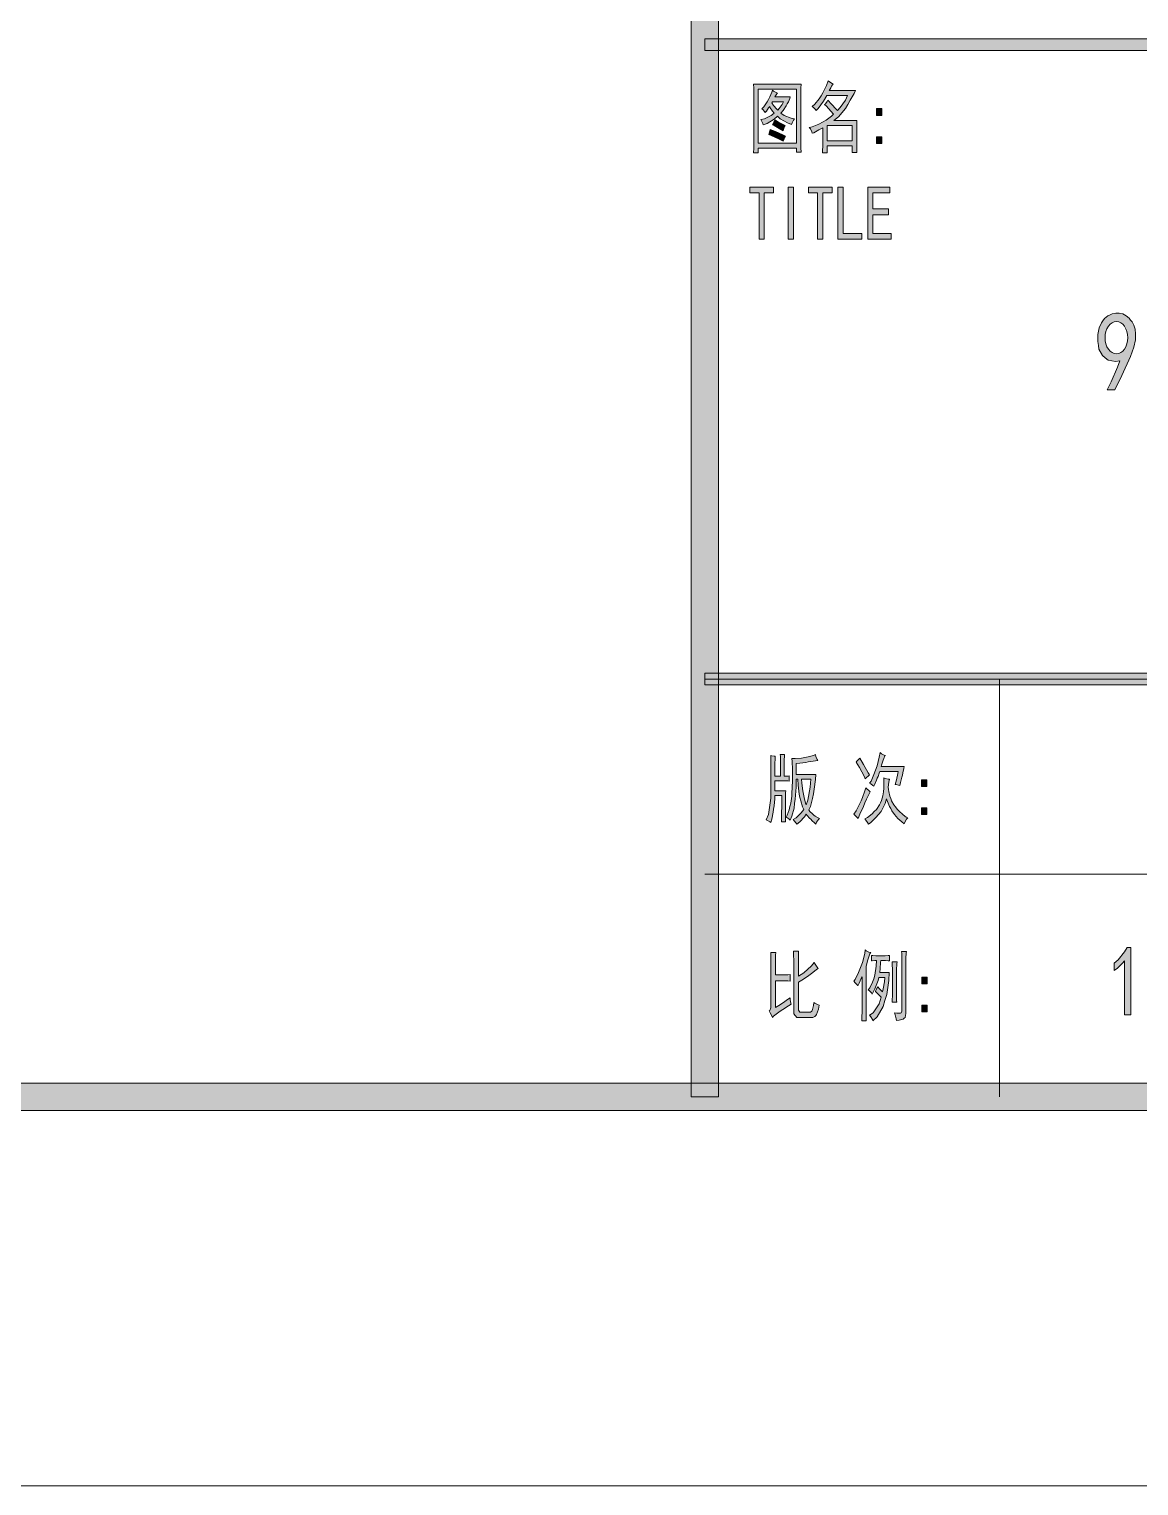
# Model space of a CAD drawing. Header units: millimetres. Extents: x 0 to 586, y 0 to 414.
# Drawn here: x 524.27 to 552.39, y 0 to 36.93 of the extents above; entities that cross this region are included whole.
import ezdxf

# ---------------------------------------------------------------- set-up
doc = ezdxf.new("R2010")
doc.units = ezdxf.units.MM

msp = doc.modelspace()

# ---------------------------------------------------------------- hatches: boundary and pattern name
h = msp.add_hatch(color=0)
h.dxf.hatch_style = 2
h.paths.add_polyline_path([(541.736139, 9.860139), (541.048222, 9.860139), (541.048222, 404.223361), (541.736139, 404.223361)])
h = msp.add_hatch(color=0)
h.dxf.hatch_style = 2
h.paths.add_polyline_path([(575.772139, 36.681833), (575.772139, 36.389028), (541.390417, 36.389028), (541.390417, 36.681833)])
h = msp.add_hatch(color=0)
h.paths.add_polyline_path([(543.831639, 35.535306), (543.828111, 35.436528), (543.824583, 35.224861), (543.824583, 35.108444), (543.824583, 34.279417), (543.824583, 34.159472), (543.828111, 33.923111), (543.831639, 33.810222), (543.715222, 33.810222), (543.715222, 33.909), (542.745083, 33.909), (542.745083, 33.792583), (542.628667, 33.792583), (542.632194, 33.912528), (542.635722, 34.159472), (542.635722, 34.29), (542.635722, 35.108444), (542.635722, 35.221333), (542.632194, 35.433), (542.628667, 35.535306)])
h.paths.add_polyline_path([(543.715222, 34.039528), (543.715222, 35.411833), (542.745083, 35.411833), (542.745083, 34.039528)])
h = msp.add_hatch(color=0)
h.paths.add_polyline_path([(544.643028, 35.542361), (544.628917, 35.521194), (544.604222, 35.482389), (544.593639, 35.46475), (544.583056, 35.443583), (544.558361, 35.397722), (544.54425, 35.373028), (545.211, 35.373028), (545.17925, 35.302472), (545.080472, 35.126083), (545.016972, 35.02025), (544.957, 34.914417), (544.777083, 34.709806), (544.660667, 34.614556), (545.246278, 34.614556), (545.24275, 34.554583), (545.24275, 34.434639), (545.24275, 34.374667), (545.24275, 34.057167), (545.24275, 33.990139), (545.24275, 33.863139), (545.246278, 33.799639), (545.126333, 33.799639), (545.126333, 33.9725), (544.491333, 33.9725), (544.491333, 33.792583), (544.378444, 33.792583), (544.378444, 33.849028), (544.381972, 33.9725), (544.381972, 34.039528), (544.381972, 34.427583), (544.286722, 34.374667), (544.152667, 34.304111), (544.117389, 34.29), (544.103278, 34.328806), (544.068, 34.399361), (544.039778, 34.434639), (544.117389, 34.455806), (544.283194, 34.522833), (544.374917, 34.57575), (544.466639, 34.625139), (544.60775, 34.723917), (544.653611, 34.776833), (544.590111, 34.854444), (544.477222, 34.974389), (544.427833, 35.016722), (544.449, 35.037889), (544.491333, 35.097861), (544.508972, 35.133139), (544.604222, 35.030833), (544.724167, 34.900306), (544.752389, 34.868556), (544.826472, 34.942639), (544.957, 35.133139), (545.013444, 35.249556), (544.487806, 35.249556), (544.399611, 35.108444), (544.262028, 34.917944), (544.212639, 34.868556), (544.198528, 34.89325), (544.145611, 34.942639), (544.110333, 34.970861), (544.177361, 35.027306), (544.29025, 35.161361), (544.339639, 35.235444), (544.3855, 35.313056), (544.473694, 35.503556), (544.516028, 35.619972), (544.554833, 35.59175), (544.618333, 35.552944)])
h.paths.add_polyline_path([(545.126333, 34.095972), (545.126333, 34.491083), (544.491333, 34.491083), (544.491333, 34.095972)])
h = msp.add_hatch(color=0)
h.paths.add_polyline_path([(543.231917, 35.309528), (543.217806, 35.288361), (543.182528, 35.235444), (543.168417, 35.21075), (543.56, 35.21075), (543.545889, 35.175472), (543.510611, 35.090806), (543.482389, 35.037889), (543.457694, 34.9885), (543.376556, 34.868556), (543.320111, 34.798), (543.408306, 34.741556), (543.577639, 34.671), (543.662306, 34.660417), (543.641139, 34.625139), (543.609389, 34.551056), (543.59175, 34.51225), (543.485917, 34.554583), (543.306, 34.660417), (543.231917, 34.720389), (543.150778, 34.649833), (542.970861, 34.540472), (542.872083, 34.505194), (542.865028, 34.540472), (542.833278, 34.603972), (542.808583, 34.635722), (542.903833, 34.656889), (543.073167, 34.738028), (543.150778, 34.798), (543.111972, 34.850917), (543.052, 34.935583), (543.037889, 34.970861), (543.009667, 34.932056), (542.95675, 34.854444), (542.925, 34.815639), (542.907361, 34.843861), (542.8615, 34.89325), (542.840333, 34.907361), (542.889722, 34.960278), (542.970861, 35.08375), (543.006139, 35.150778), (543.041417, 35.217806), (543.090806, 35.334222), (543.104917, 35.380083), (543.133139, 35.358917), (543.200167, 35.323639)])
h.paths.add_polyline_path([(543.094333, 35.062583), (543.136667, 34.995556), (543.214278, 34.903833), (543.246028, 34.875611), (543.281306, 34.914417), (543.351861, 35.02025), (543.383611, 35.08375), (543.104917, 35.08375)])
h = msp.add_hatch(color=0)
h.dxf.hatch_style = 2
h.paths.add_polyline_path([(545.881278, 34.745083), (545.747222, 34.745083), (545.747222, 34.914417), (545.881278, 34.914417)])
h = msp.add_hatch(color=0)
h.dxf.hatch_style = 2
h.paths.add_polyline_path([(543.052, 34.388778), (543.182528, 34.339389), (543.373028, 34.254722), (543.436528, 34.219444), (543.422417, 34.187694), (543.394194, 34.120667), (543.380083, 34.088917), (543.260139, 34.152417), (543.076694, 34.237083), (543.013194, 34.25825), (543.023778, 34.29), (543.044944, 34.3535)])
h = msp.add_hatch(color=0)
h.dxf.hatch_style = 2
h.paths.add_polyline_path([(543.164889, 34.628667), (543.263667, 34.57575), (543.397722, 34.505194), (543.429472, 34.491083), (543.415361, 34.459333), (543.390667, 34.388778), (543.380083, 34.349972), (543.281306, 34.413472), (543.14725, 34.491083), (543.111972, 34.505194), (543.126083, 34.533417), (543.150778, 34.593389)])
h = msp.add_hatch(color=0)
h.dxf.hatch_style = 2
h.paths.add_polyline_path([(545.881278, 34.032472), (545.747222, 34.032472), (545.747222, 34.201806), (545.881278, 34.201806)])
h = msp.add_hatch(color=0)
h.dxf.hatch_style = 2
h.paths.add_polyline_path([(543.129611, 32.783639), (542.900306, 32.783639), (542.900306, 31.605361), (542.76625, 31.605361), (542.76625, 32.783639), (542.533417, 32.783639), (542.533417, 32.928278), (543.129611, 32.928278)])
h = msp.add_hatch(color=0)
h.dxf.hatch_style = 2
h.paths.add_polyline_path([(543.641139, 31.605361), (543.507083, 31.605361), (543.507083, 32.928278), (543.641139, 32.928278)])
h = msp.add_hatch(color=0)
h.dxf.hatch_style = 2
h.paths.add_polyline_path([(544.618333, 32.783639), (544.3855, 32.783639), (544.3855, 31.605361), (544.251444, 31.605361), (544.251444, 32.783639), (544.018611, 32.783639), (544.018611, 32.928278), (544.618333, 32.928278)])
h = msp.add_hatch(color=0)
h.dxf.hatch_style = 2
h.paths.add_polyline_path([(545.36975, 31.605361), (544.7665, 31.605361), (544.7665, 32.928278), (544.900556, 32.928278), (544.900556, 31.753528), (545.36975, 31.753528)])
h = msp.add_hatch(color=0)
h.dxf.hatch_style = 2
h.paths.add_polyline_path([(546.114111, 31.605361), (545.521444, 31.605361), (545.521444, 32.928278), (546.085889, 32.928278), (546.085889, 32.783639), (545.6555, 32.783639), (545.6555, 32.374417), (546.050611, 32.374417), (546.050611, 32.22625), (545.6555, 32.22625), (545.6555, 31.753528), (546.114111, 31.753528)])
h = msp.add_hatch(color=0)
h.paths.add_polyline_path([(551.59275, 27.784778), (551.691528, 27.989389), (551.850278, 28.359806), (551.91025, 28.525611), (551.800889, 28.504444), (551.617444, 28.539722), (551.543361, 28.596167), (551.469278, 28.656139), (551.381083, 28.814889), (551.366972, 28.913667), (551.352861, 29.012444), (551.352861, 29.192361), (551.3705, 29.2735), (551.388139, 29.354639), (551.444583, 29.485167), (551.483389, 29.538083), (551.518667, 29.591), (551.610389, 29.665083), (551.663306, 29.689778), (551.716222, 29.710944), (551.811472, 29.732111), (551.853806, 29.732111), (551.896139, 29.732111), (551.984333, 29.710944), (552.026667, 29.689778), (552.072528, 29.665083), (552.150139, 29.601583), (552.185417, 29.555722), (552.220694, 29.509861), (552.270083, 29.421667), (552.284194, 29.372278), (552.298306, 29.326417), (552.308889, 29.202944), (552.308889, 29.128861), (552.308889, 29.054778), (552.266556, 28.864278), (552.220694, 28.747861), (552.178361, 28.631444), (551.959639, 28.148139), (551.786778, 27.784778)])
h.paths.add_polyline_path([(551.543361, 29.023028), (551.550417, 28.952472), (551.599806, 28.832528), (551.642139, 28.786667), (551.684472, 28.737278), (551.776194, 28.698472), (551.822056, 28.702), (551.871444, 28.709056), (551.949056, 28.740806), (551.977278, 28.769028), (552.0055, 28.79725), (552.061944, 28.8925), (552.090167, 28.956), (552.107806, 29.040667), (552.114861, 29.181778), (552.107806, 29.24175), (552.097222, 29.298194), (552.051361, 29.393444), (552.012556, 29.43225), (551.977278, 29.471056), (551.892611, 29.509861), (551.850278, 29.509861), (551.822056, 29.516917), (551.755028, 29.499278), (551.712694, 29.478111), (551.670361, 29.456944), (551.603333, 29.36875), (551.578639, 29.301722), (551.553944, 29.234694), (551.536306, 29.097111)])
h = msp.add_hatch(color=0)
h.dxf.hatch_style = 2
h.paths.add_polyline_path([(541.390417, 20.305889), (541.390417, 20.602222), (575.772139, 20.602222), (575.772139, 20.305889)])
h = msp.add_hatch(color=0)
h.dxf.hatch_style = 2
h.paths.add_polyline_path([(543.179, 18.496139), (543.171944, 18.432639), (543.164889, 18.316222), (543.164889, 18.263306), (543.164889, 17.991667), (543.309528, 17.991667), (543.309528, 18.355028), (543.309528, 18.397361), (543.309528, 18.492611), (543.306, 18.542), (543.415361, 18.542), (543.411833, 18.499667), (543.408306, 18.407944), (543.408306, 18.355028), (543.408306, 17.991667), (543.443583, 17.991667), (543.507083, 17.995194), (543.531778, 17.998722), (543.531778, 17.868194), (543.500028, 17.871722), (543.433, 17.87525), (543.397722, 17.87525), (543.164889, 17.87525), (543.164889, 17.62125), (543.443583, 17.62125), (543.440056, 17.568333), (543.440056, 17.416639), (543.440056, 17.317861), (543.440056, 16.838083), (543.334222, 16.838083), (543.33775, 16.975667), (543.341278, 17.307278), (543.341278, 17.504833), (543.164889, 17.504833), (543.164889, 17.416639), (543.14725, 17.243778), (543.136667, 17.159111), (543.126083, 17.077972), (543.087278, 16.905111), (543.062583, 16.816917), (543.041417, 16.834556), (542.984972, 16.869833), (542.949694, 16.887472), (543.009667, 17.021528), (543.066111, 17.434278), (543.066111, 17.712972), (543.066111, 17.995194), (543.066111, 18.397361), (543.062583, 18.517306), (543.090806, 18.51025), (543.14725, 18.499667)])
h = msp.add_hatch(color=0)
h.paths.add_polyline_path([(544.195, 18.542), (544.209111, 18.492611), (544.240861, 18.415), (544.2585, 18.386778), (544.198528, 18.379722), (544.078583, 18.362083), (544.015083, 18.3515), (543.955111, 18.340917), (543.799889, 18.323278), (543.711694, 18.316222), (543.711694, 18.030472), (544.205583, 18.030472), (544.195, 17.903472), (544.16325, 17.660056), (544.145611, 17.543639), (544.124444, 17.427222), (544.068, 17.222611), (544.029194, 17.134417), (544.057417, 17.099139), (544.120917, 17.035639), (544.156194, 17.007417), (544.191472, 16.975667), (544.262028, 16.933333), (544.297306, 16.915694), (544.276139, 16.894528), (544.22675, 16.823972), (544.205583, 16.778111), (544.173833, 16.806333), (544.110333, 16.862778), (544.078583, 16.898056), (544.046833, 16.929806), (543.990389, 16.993306), (543.965694, 17.025056), (543.919833, 16.958028), (543.799889, 16.831028), (543.722278, 16.771056), (543.704639, 16.799278), (543.65525, 16.862778), (543.630556, 16.894528), (543.704639, 16.933333), (543.838694, 17.060333), (543.898667, 17.148528), (543.870444, 17.215556), (543.824583, 17.36725), (543.803417, 17.451917), (543.785778, 17.533056), (543.757556, 17.762361), (543.746972, 17.914056), (543.711694, 17.914056), (543.708167, 17.7165), (543.687, 17.409583), (543.669361, 17.296694), (543.65525, 17.183806), (543.595278, 16.975667), (543.556472, 16.876889), (543.524722, 16.908639), (543.475333, 16.947444), (543.450639, 16.9545), (543.478861, 17.000361), (543.52825, 17.134417), (543.549417, 17.219083), (543.570583, 17.30375), (543.595278, 17.487194), (543.602333, 17.582444), (543.605861, 17.681222), (543.612917, 17.907), (543.612917, 18.030472), (543.612917, 18.157472), (543.605861, 18.362083), (543.602333, 18.439694), (543.683472, 18.436167), (543.84575, 18.450278), (543.930417, 18.464389), (544.011556, 18.4785), (544.145611, 18.517306)])
h.paths.add_polyline_path([(543.84575, 17.914056), (543.852806, 17.81175), (543.8775, 17.62125), (543.891611, 17.536583), (543.90925, 17.448389), (543.948056, 17.310806), (543.965694, 17.264944), (544.008028, 17.384889), (544.064472, 17.709444), (544.082111, 17.914056)])
h = msp.add_hatch(color=0)
h.dxf.hatch_style = 2
h.paths.add_polyline_path([(545.969472, 18.517306), (545.958889, 18.506722), (545.934194, 18.443222), (545.916556, 18.393833), (545.898917, 18.344444), (545.874222, 18.266833), (545.863639, 18.238611), (546.44925, 18.238611), (546.435139, 18.185694), (546.410444, 18.076333), (546.399861, 18.019889), (546.38575, 17.963444), (546.354, 17.829389), (546.336361, 17.751778), (546.301083, 17.762361), (546.244639, 17.78), (546.219944, 17.783528), (546.248167, 17.899944), (546.286972, 18.062222), (546.294028, 18.108083), (545.828361, 18.108083), (545.81425, 18.069278), (545.7825, 17.984611), (545.764861, 17.93875), (545.743694, 17.892889), (545.697833, 17.790583), (545.673139, 17.737667), (545.6555, 17.758833), (545.602583, 17.797639), (545.567306, 17.815278), (545.606111, 17.868194), (545.680194, 18.034), (545.719, 18.143361), (545.757806, 18.252722), (545.81425, 18.474972), (545.835417, 18.587861), (545.874222, 18.559639), (545.94125, 18.527889)])
h = msp.add_hatch(color=0)
h.dxf.hatch_style = 2
h.paths.add_polyline_path([(545.320361, 18.450278), (545.415611, 18.291528), (545.535556, 18.076333), (545.563778, 18.023417), (545.539083, 18.00225), (545.486167, 17.952861), (545.457944, 17.921111), (545.429722, 17.995194), (545.313306, 18.210389), (545.225111, 18.347972), (545.249806, 18.372667), (545.295667, 18.422056)])
h = msp.add_hatch(color=0)
h.dxf.hatch_style = 2
h.paths.add_polyline_path([(546.075306, 17.914056), (546.057667, 17.839972), (546.043556, 17.712972), (546.050611, 17.656528), (546.057667, 17.600083), (546.082361, 17.487194), (546.103528, 17.427222), (546.121167, 17.370778), (546.184667, 17.261417), (546.223472, 17.212028), (546.265806, 17.159111), (546.343417, 17.077972), (546.382222, 17.042694), (546.4175, 17.010944), (546.498639, 16.9545), (546.537444, 16.933333), (546.505694, 16.901583), (546.459833, 16.8275), (546.445722, 16.785167), (546.38575, 16.831028), (546.286972, 16.92275), (546.244639, 16.972139), (546.202306, 17.018), (546.13175, 17.116778), (546.103528, 17.169694), (546.075306, 17.219083), (546.022389, 17.346083), (545.997694, 17.420167), (545.962417, 17.296694), (545.860111, 17.095611), (545.796611, 17.018), (545.729583, 16.940389), (545.599056, 16.820444), (545.539083, 16.778111), (545.517917, 16.816917), (545.475583, 16.880417), (545.450889, 16.908639), (545.517917, 16.943917), (545.634333, 17.035639), (545.68725, 17.092083), (545.740167, 17.148528), (545.821306, 17.261417), (545.846, 17.317861), (545.870694, 17.377833), (545.902444, 17.490722), (545.9095, 17.543639), (545.920083, 17.596556), (545.930667, 17.688278), (545.930667, 17.720028), (545.934194, 17.755306), (545.930667, 17.868194), (545.927139, 17.945806), (545.962417, 17.935222), (546.0365, 17.917583)])
h = msp.add_hatch(color=0)
h.dxf.hatch_style = 2
h.paths.add_polyline_path([(547.02075, 17.730611), (546.886694, 17.730611), (546.886694, 17.899944), (547.02075, 17.899944)])
h = msp.add_hatch(color=0)
h.dxf.hatch_style = 2
h.paths.add_polyline_path([(545.581417, 17.596556), (545.556722, 17.547167), (545.493222, 17.406056), (545.450889, 17.314333), (545.412083, 17.222611), (545.323889, 17.025056), (545.278028, 16.915694), (545.253333, 16.943917), (545.196889, 17.000361), (545.168667, 17.032111), (545.225111, 17.116778), (545.313306, 17.286111), (545.352111, 17.370778), (545.387389, 17.451917), (545.450889, 17.617722), (545.475583, 17.698861), (545.49675, 17.674167), (545.549667, 17.624778)])
h = msp.add_hatch(color=0)
h.dxf.hatch_style = 2
h.paths.add_polyline_path([(547.02075, 17.018), (546.886694, 17.018), (546.886694, 17.187333), (547.02075, 17.187333)])
h = msp.add_hatch(color=0)
h.dxf.hatch_style = 2
h.paths.add_polyline_path([(543.189583, 13.518444), (543.186056, 13.454944), (543.182528, 13.30325), (543.182528, 13.215056), (543.182528, 12.954), (543.323639, 12.954), (543.376556, 12.954), (543.4965, 12.957528), (543.56, 12.961056), (543.56, 12.798778), (543.4965, 12.802306), (543.376556, 12.805833), (543.323639, 12.805833), (543.182528, 12.805833), (543.182528, 12.124972), (543.228389, 12.153194), (543.313056, 12.202583), (543.348333, 12.230806), (543.383611, 12.2555), (543.489444, 12.326056), (543.556472, 12.371917), (543.56, 12.322528), (543.574111, 12.241389), (543.577639, 12.209639), (543.510611, 12.167306), (543.373028, 12.079111), (543.302472, 12.03325), (543.231917, 11.987389), (543.133139, 11.909778), (543.108444, 11.878028), (543.087278, 11.913306), (543.048472, 11.994444), (543.027306, 12.040306), (543.041417, 12.054417), (543.062583, 12.117917), (543.066111, 12.163778), (543.066111, 13.200944), (543.066111, 13.292667), (543.066111, 13.451417), (543.062583, 13.518444)])
h = msp.add_hatch(color=0)
h.dxf.hatch_style = 2
h.paths.add_polyline_path([(543.768139, 13.55725), (543.768139, 13.476111), (543.764611, 13.320889), (543.764611, 13.246806), (543.764611, 12.92225), (543.898667, 13.006917), (544.09975, 13.179778), (544.16325, 13.2715), (544.187944, 13.229167), (544.237333, 13.151556), (544.262028, 13.116278), (544.22675, 13.088056), (544.127972, 13.013972), (544.064472, 12.964583), (543.997444, 12.915194), (543.849278, 12.816417), (543.764611, 12.767028), (543.764611, 12.117917), (543.764611, 12.061472), (543.799889, 12.008556), (543.835167, 12.008556), (544.053889, 12.008556), (544.075056, 12.008556), (544.103278, 12.03325), (544.113861, 12.054417), (544.124444, 12.079111), (544.145611, 12.177889), (544.159722, 12.2555), (544.180889, 12.237861), (544.247917, 12.202583), (544.293778, 12.188472), (544.272611, 12.082639), (544.22675, 11.952111), (544.205583, 11.923889), (544.180889, 11.895667), (544.1315, 11.870972), (544.106806, 11.870972), (543.799889, 11.870972), (543.722278, 11.870972), (543.648194, 11.966222), (543.648194, 12.061472), (543.648194, 13.215056), (543.648194, 13.299722), (543.644667, 13.472583), (543.641139, 13.55725)])
h = msp.add_hatch(color=0)
h.dxf.hatch_style = 2
h.paths.add_polyline_path([(545.599056, 13.518444), (545.577889, 13.486694), (545.517917, 13.313833), (545.482639, 13.169194), (545.482639, 12.124972), (545.482639, 12.047361), (545.486167, 11.881556), (545.486167, 11.793361), (545.36975, 11.793361), (545.373278, 11.8745), (545.376806, 12.03325), (545.376806, 12.110861), (545.376806, 12.908139), (545.359167, 12.85875), (545.30625, 12.742333), (545.2745, 12.675306), (545.260389, 12.692944), (545.207472, 12.752917), (545.168667, 12.791722), (545.207472, 12.837583), (545.292139, 13.013972), (545.338, 13.140972), (545.387389, 13.2715), (545.447361, 13.49375), (545.457944, 13.589), (545.482639, 13.567833), (545.549667, 13.532556)])
h = msp.add_hatch(color=0)
h.dxf.hatch_style = 2
h.paths.add_polyline_path([(545.923611, 13.440833), (545.965944, 13.440833), (546.040028, 13.444361), (546.075306, 13.447889), (546.075306, 13.310306), (546.040028, 13.313833), (545.973, 13.317361), (545.934194, 13.317361), (545.853056, 13.317361), (545.849528, 13.2715), (545.835417, 13.119806), (545.824833, 13.013972), (546.061194, 13.013972), (546.057667, 12.812889), (546.00475, 12.456583), (545.958889, 12.301361), (545.916556, 12.149667), (545.764861, 11.892139), (545.6555, 11.793361), (545.644917, 11.821583), (545.599056, 11.892139), (545.563778, 11.930944), (545.662556, 11.994444), (545.81425, 12.220222), (545.863639, 12.389556), (545.838944, 12.417778), (545.764861, 12.491861), (545.715472, 12.534194), (545.729583, 12.565944), (545.764861, 12.622389), (545.778972, 12.650611), (545.821306, 12.60475), (545.881278, 12.54125), (545.898917, 12.527139), (545.916556, 12.601222), (545.944778, 12.781139), (545.951833, 12.8905), (545.800139, 12.8905), (545.786028, 12.809361), (545.704889, 12.597694), (545.637861, 12.467167), (545.616694, 12.495389), (545.563778, 12.551833), (545.535556, 12.573), (545.574361, 12.629444), (545.644917, 12.770556), (545.673139, 12.855222), (545.701361, 12.943417), (545.736639, 13.172722), (545.743694, 13.317361), (545.697833, 13.317361), (545.637861, 13.313833), (545.620222, 13.310306), (545.620222, 13.447889), (545.648444, 13.444361), (545.726056, 13.440833), (545.771917, 13.440833)])
h = msp.add_hatch(color=0)
h.dxf.hatch_style = 2
h.paths.add_polyline_path([(546.502167, 13.550194), (546.498639, 13.500806), (546.491583, 13.380861), (546.491583, 13.310306), (546.491583, 12.054417), (546.491583, 11.973278), (546.466889, 11.8745), (546.445722, 11.853333), (546.421028, 11.835694), (546.32225, 11.807472), (546.248167, 11.800417), (546.244639, 11.84275), (546.219944, 11.938), (546.202306, 11.994444), (546.262278, 11.987389), (546.336361, 11.980333), (546.350472, 11.987389), (546.368111, 11.990917), (546.38575, 12.03325), (546.38575, 12.072056), (546.38575, 13.299722), (546.38575, 13.373806), (546.382222, 13.497278), (546.375167, 13.550194)])
h = msp.add_hatch(color=0)
h.dxf.hatch_style = 2
h.paths.add_polyline_path([(552.033722, 13.313833), (551.980806, 13.250333), (551.850278, 13.123333), (551.769139, 13.063361), (551.769139, 13.253861), (551.871444, 13.338528), (552.033722, 13.539611), (552.097222, 13.6525), (552.192472, 13.6525), (552.192472, 11.938), (552.033722, 11.938)])
h = msp.add_hatch(color=0)
h.dxf.hatch_style = 2
h.paths.add_polyline_path([(546.265806, 13.285611), (546.25875, 13.232694), (546.255222, 13.081), (546.255222, 12.982222), (546.255222, 12.534194), (546.255222, 12.442472), (546.255222, 12.308417), (546.25875, 12.262556), (546.138806, 12.262556), (546.142333, 12.308417), (546.149389, 12.438944), (546.149389, 12.527139), (546.149389, 12.992806), (546.145861, 13.081), (546.138806, 13.229167), (546.138806, 13.285611)])
h = msp.add_hatch(color=0)
h.dxf.hatch_style = 2
h.paths.add_polyline_path([(547.031333, 12.728222), (546.897278, 12.728222), (546.897278, 12.897556), (547.031333, 12.897556)])
h = msp.add_hatch(color=0)
h.dxf.hatch_style = 2
h.paths.add_polyline_path([(547.031333, 12.015611), (546.897278, 12.015611), (546.897278, 12.188472), (547.031333, 12.188472)])
h = msp.add_hatch(color=0)
h.dxf.hatch_style = 2
h.paths.add_polyline_path([(24.302861, 9.514417), (24.994306, 10.205861), (575.429944, 10.205861), (576.117861, 9.514417)])

# ---------------------------------------------------------------- linework, layer by layer
at = {"color": 0, "lineweight": 0}
for points in [[(0, 0), (585.632278, 0), (585.632278, 414.0835), (0, 414.0835)], [(541.736139, 9.860139), (541.048222, 9.860139), (541.048222, 404.223361), (541.736139, 404.223361)], [(575.772139, 36.681833), (575.772139, 36.389028), (541.390417, 36.389028), (541.390417, 36.681833)], [(543.831639, 35.535306), (543.828111, 35.436528), (543.824583, 35.224861), (543.824583, 35.108444), (543.824583, 34.279417), (543.824583, 34.159472), (543.828111, 33.923111), (543.831639, 33.810222), (543.715222, 33.810222), (543.715222, 33.909), (542.745083, 33.909), (542.745083, 33.792583), (542.628667, 33.792583), (542.632194, 33.912528), (542.635722, 34.159472), (542.635722, 34.29), (542.635722, 35.108444), (542.635722, 35.221333), (542.632194, 35.433), (542.628667, 35.535306)], [(544.643028, 35.542361), (544.628917, 35.521194), (544.604222, 35.482389), (544.593639, 35.46475), (544.583056, 35.443583), (544.558361, 35.397722), (544.54425, 35.373028), (545.211, 35.373028), (545.17925, 35.302472), (545.080472, 35.126083), (545.016972, 35.02025), (544.957, 34.914417), (544.777083, 34.709806), (544.660667, 34.614556), (545.246278, 34.614556), (545.24275, 34.554583), (545.24275, 34.434639), (545.24275, 34.374667), (545.24275, 34.057167), (545.24275, 33.990139), (545.24275, 33.863139), (545.246278, 33.799639), (545.126333, 33.799639), (545.126333, 33.9725), (544.491333, 33.9725), (544.491333, 33.792583), (544.378444, 33.792583), (544.378444, 33.849028), (544.381972, 33.9725), (544.381972, 34.039528), (544.381972, 34.427583), (544.286722, 34.374667), (544.152667, 34.304111), (544.117389, 34.29), (544.103278, 34.328806), (544.068, 34.399361), (544.039778, 34.434639), (544.117389, 34.455806), (544.283194, 34.522833), (544.374917, 34.57575), (544.466639, 34.625139), (544.60775, 34.723917), (544.653611, 34.776833), (544.590111, 34.854444), (544.477222, 34.974389), (544.427833, 35.016722), (544.449, 35.037889), (544.491333, 35.097861), (544.508972, 35.133139), (544.604222, 35.030833), (544.724167, 34.900306), (544.752389, 34.868556), (544.826472, 34.942639), (544.957, 35.133139), (545.013444, 35.249556), (544.487806, 35.249556), (544.399611, 35.108444), (544.262028, 34.917944), (544.212639, 34.868556), (544.198528, 34.89325), (544.145611, 34.942639), (544.110333, 34.970861), (544.177361, 35.027306), (544.29025, 35.161361), (544.339639, 35.235444), (544.3855, 35.313056), (544.473694, 35.503556), (544.516028, 35.619972), (544.554833, 35.59175), (544.618333, 35.552944)], [(543.715222, 34.039528), (543.715222, 35.411833), (542.745083, 35.411833), (542.745083, 34.039528)], [(543.231917, 35.309528), (543.217806, 35.288361), (543.182528, 35.235444), (543.168417, 35.21075), (543.56, 35.21075), (543.545889, 35.175472), (543.510611, 35.090806), (543.482389, 35.037889), (543.457694, 34.9885), (543.376556, 34.868556), (543.320111, 34.798), (543.408306, 34.741556), (543.577639, 34.671), (543.662306, 34.660417), (543.641139, 34.625139), (543.609389, 34.551056), (543.59175, 34.51225), (543.485917, 34.554583), (543.306, 34.660417), (543.231917, 34.720389), (543.150778, 34.649833), (542.970861, 34.540472), (542.872083, 34.505194), (542.865028, 34.540472), (542.833278, 34.603972), (542.808583, 34.635722), (542.903833, 34.656889), (543.073167, 34.738028), (543.150778, 34.798), (543.111972, 34.850917), (543.052, 34.935583), (543.037889, 34.970861), (543.009667, 34.932056), (542.95675, 34.854444), (542.925, 34.815639), (542.907361, 34.843861), (542.8615, 34.89325), (542.840333, 34.907361), (542.889722, 34.960278), (542.970861, 35.08375), (543.006139, 35.150778), (543.041417, 35.217806), (543.090806, 35.334222), (543.104917, 35.380083), (543.133139, 35.358917), (543.200167, 35.323639)], [(543.094333, 35.062583), (543.136667, 34.995556), (543.214278, 34.903833), (543.246028, 34.875611), (543.281306, 34.914417), (543.351861, 35.02025), (543.383611, 35.08375), (543.104917, 35.08375)], [(545.881278, 34.745083), (545.747222, 34.745083), (545.747222, 34.914417), (545.881278, 34.914417)], [(543.052, 34.388778), (543.182528, 34.339389), (543.373028, 34.254722), (543.436528, 34.219444), (543.422417, 34.187694), (543.394194, 34.120667), (543.380083, 34.088917), (543.260139, 34.152417), (543.076694, 34.237083), (543.013194, 34.25825), (543.023778, 34.29), (543.044944, 34.3535)], [(543.164889, 34.628667), (543.263667, 34.57575), (543.397722, 34.505194), (543.429472, 34.491083), (543.415361, 34.459333), (543.390667, 34.388778), (543.380083, 34.349972), (543.281306, 34.413472), (543.14725, 34.491083), (543.111972, 34.505194), (543.126083, 34.533417), (543.150778, 34.593389)], [(545.126333, 34.095972), (545.126333, 34.491083), (544.491333, 34.491083), (544.491333, 34.095972)], [(545.881278, 34.032472), (545.747222, 34.032472), (545.747222, 34.201806), (545.881278, 34.201806)], [(543.129611, 32.783639), (542.900306, 32.783639), (542.900306, 31.605361), (542.76625, 31.605361), (542.76625, 32.783639), (542.533417, 32.783639), (542.533417, 32.928278), (543.129611, 32.928278)], [(543.641139, 31.605361), (543.507083, 31.605361), (543.507083, 32.928278), (543.641139, 32.928278)], [(544.618333, 32.783639), (544.3855, 32.783639), (544.3855, 31.605361), (544.251444, 31.605361), (544.251444, 32.783639), (544.018611, 32.783639), (544.018611, 32.928278), (544.618333, 32.928278)], [(545.36975, 31.605361), (544.7665, 31.605361), (544.7665, 32.928278), (544.900556, 32.928278), (544.900556, 31.753528), (545.36975, 31.753528)], [(546.114111, 31.605361), (545.521444, 31.605361), (545.521444, 32.928278), (546.085889, 32.928278), (546.085889, 32.783639), (545.6555, 32.783639), (545.6555, 32.374417), (546.050611, 32.374417), (546.050611, 32.22625), (545.6555, 32.22625), (545.6555, 31.753528), (546.114111, 31.753528)], [(551.59275, 27.784778), (551.691528, 27.989389), (551.850278, 28.359806), (551.91025, 28.525611), (551.800889, 28.504444), (551.617444, 28.539722), (551.543361, 28.596167), (551.469278, 28.656139), (551.381083, 28.814889), (551.366972, 28.913667), (551.352861, 29.012444), (551.352861, 29.192361), (551.3705, 29.2735), (551.388139, 29.354639), (551.444583, 29.485167), (551.483389, 29.538083), (551.518667, 29.591), (551.610389, 29.665083), (551.663306, 29.689778), (551.716222, 29.710944), (551.811472, 29.732111), (551.853806, 29.732111), (551.896139, 29.732111), (551.984333, 29.710944), (552.026667, 29.689778), (552.072528, 29.665083), (552.150139, 29.601583), (552.185417, 29.555722), (552.220694, 29.509861), (552.270083, 29.421667), (552.284194, 29.372278), (552.298306, 29.326417), (552.308889, 29.202944), (552.308889, 29.128861), (552.308889, 29.054778), (552.266556, 28.864278), (552.220694, 28.747861), (552.178361, 28.631444), (551.959639, 28.148139), (551.786778, 27.784778)], [(541.390417, 20.305889), (541.390417, 20.602222), (575.772139, 20.602222), (575.772139, 20.305889)], [(543.179, 18.496139), (543.171944, 18.432639), (543.164889, 18.316222), (543.164889, 18.263306), (543.164889, 17.991667), (543.309528, 17.991667), (543.309528, 18.355028), (543.309528, 18.397361), (543.309528, 18.492611), (543.306, 18.542), (543.415361, 18.542), (543.411833, 18.499667), (543.408306, 18.407944), (543.408306, 18.355028), (543.408306, 17.991667), (543.443583, 17.991667), (543.507083, 17.995194), (543.531778, 17.998722), (543.531778, 17.868194), (543.500028, 17.871722), (543.433, 17.87525), (543.397722, 17.87525), (543.164889, 17.87525), (543.164889, 17.62125), (543.443583, 17.62125), (543.440056, 17.568333), (543.440056, 17.416639), (543.440056, 17.317861), (543.440056, 16.838083), (543.334222, 16.838083), (543.33775, 16.975667), (543.341278, 17.307278), (543.341278, 17.504833), (543.164889, 17.504833), (543.164889, 17.416639), (543.14725, 17.243778), (543.136667, 17.159111), (543.126083, 17.077972), (543.087278, 16.905111), (543.062583, 16.816917), (543.041417, 16.834556), (542.984972, 16.869833), (542.949694, 16.887472), (543.009667, 17.021528), (543.066111, 17.434278), (543.066111, 17.712972), (543.066111, 17.995194), (543.066111, 18.397361), (543.062583, 18.517306), (543.090806, 18.51025), (543.14725, 18.499667)], [(544.195, 18.542), (544.209111, 18.492611), (544.240861, 18.415), (544.2585, 18.386778), (544.198528, 18.379722), (544.078583, 18.362083), (544.015083, 18.3515), (543.955111, 18.340917), (543.799889, 18.323278), (543.711694, 18.316222), (543.711694, 18.030472), (544.205583, 18.030472), (544.195, 17.903472), (544.16325, 17.660056), (544.145611, 17.543639), (544.124444, 17.427222), (544.068, 17.222611), (544.029194, 17.134417), (544.057417, 17.099139), (544.120917, 17.035639), (544.156194, 17.007417), (544.191472, 16.975667), (544.262028, 16.933333), (544.297306, 16.915694), (544.276139, 16.894528), (544.22675, 16.823972), (544.205583, 16.778111), (544.173833, 16.806333), (544.110333, 16.862778), (544.078583, 16.898056), (544.046833, 16.929806), (543.990389, 16.993306), (543.965694, 17.025056), (543.919833, 16.958028), (543.799889, 16.831028), (543.722278, 16.771056), (543.704639, 16.799278), (543.65525, 16.862778), (543.630556, 16.894528), (543.704639, 16.933333), (543.838694, 17.060333), (543.898667, 17.148528), (543.870444, 17.215556), (543.824583, 17.36725), (543.803417, 17.451917), (543.785778, 17.533056), (543.757556, 17.762361), (543.746972, 17.914056), (543.711694, 17.914056), (543.708167, 17.7165), (543.687, 17.409583), (543.669361, 17.296694), (543.65525, 17.183806), (543.595278, 16.975667), (543.556472, 16.876889), (543.524722, 16.908639), (543.475333, 16.947444), (543.450639, 16.9545), (543.478861, 17.000361), (543.52825, 17.134417), (543.549417, 17.219083), (543.570583, 17.30375), (543.595278, 17.487194), (543.602333, 17.582444), (543.605861, 17.681222), (543.612917, 17.907), (543.612917, 18.030472), (543.612917, 18.157472), (543.605861, 18.362083), (543.602333, 18.439694), (543.683472, 18.436167), (543.84575, 18.450278), (543.930417, 18.464389), (544.011556, 18.4785), (544.145611, 18.517306)], [(545.969472, 18.517306), (545.958889, 18.506722), (545.934194, 18.443222), (545.916556, 18.393833), (545.898917, 18.344444), (545.874222, 18.266833), (545.863639, 18.238611), (546.44925, 18.238611), (546.435139, 18.185694), (546.410444, 18.076333), (546.399861, 18.019889), (546.38575, 17.963444), (546.354, 17.829389), (546.336361, 17.751778), (546.301083, 17.762361), (546.244639, 17.78), (546.219944, 17.783528), (546.248167, 17.899944), (546.286972, 18.062222), (546.294028, 18.108083), (545.828361, 18.108083), (545.81425, 18.069278), (545.7825, 17.984611), (545.764861, 17.93875), (545.743694, 17.892889), (545.697833, 17.790583), (545.673139, 17.737667), (545.6555, 17.758833), (545.602583, 17.797639), (545.567306, 17.815278), (545.606111, 17.868194), (545.680194, 18.034), (545.719, 18.143361), (545.757806, 18.252722), (545.81425, 18.474972), (545.835417, 18.587861), (545.874222, 18.559639), (545.94125, 18.527889)], [(545.320361, 18.450278), (545.415611, 18.291528), (545.535556, 18.076333), (545.563778, 18.023417), (545.539083, 18.00225), (545.486167, 17.952861), (545.457944, 17.921111), (545.429722, 17.995194), (545.313306, 18.210389), (545.225111, 18.347972), (545.249806, 18.372667), (545.295667, 18.422056)], [(543.84575, 17.914056), (543.852806, 17.81175), (543.8775, 17.62125), (543.891611, 17.536583), (543.90925, 17.448389), (543.948056, 17.310806), (543.965694, 17.264944), (544.008028, 17.384889), (544.064472, 17.709444), (544.082111, 17.914056)], [(546.075306, 17.914056), (546.057667, 17.839972), (546.043556, 17.712972), (546.050611, 17.656528), (546.057667, 17.600083), (546.082361, 17.487194), (546.103528, 17.427222), (546.121167, 17.370778), (546.184667, 17.261417), (546.223472, 17.212028), (546.265806, 17.159111), (546.343417, 17.077972), (546.382222, 17.042694), (546.4175, 17.010944), (546.498639, 16.9545), (546.537444, 16.933333), (546.505694, 16.901583), (546.459833, 16.8275), (546.445722, 16.785167), (546.38575, 16.831028), (546.286972, 16.92275), (546.244639, 16.972139), (546.202306, 17.018), (546.13175, 17.116778), (546.103528, 17.169694), (546.075306, 17.219083), (546.022389, 17.346083), (545.997694, 17.420167), (545.962417, 17.296694), (545.860111, 17.095611), (545.796611, 17.018), (545.729583, 16.940389), (545.599056, 16.820444), (545.539083, 16.778111), (545.517917, 16.816917), (545.475583, 16.880417), (545.450889, 16.908639), (545.517917, 16.943917), (545.634333, 17.035639), (545.68725, 17.092083), (545.740167, 17.148528), (545.821306, 17.261417), (545.846, 17.317861), (545.870694, 17.377833), (545.902444, 17.490722), (545.9095, 17.543639), (545.920083, 17.596556), (545.930667, 17.688278), (545.930667, 17.720028), (545.934194, 17.755306), (545.930667, 17.868194), (545.927139, 17.945806), (545.962417, 17.935222), (546.0365, 17.917583)], [(547.02075, 17.730611), (546.886694, 17.730611), (546.886694, 17.899944), (547.02075, 17.899944)], [(545.581417, 17.596556), (545.556722, 17.547167), (545.493222, 17.406056), (545.450889, 17.314333), (545.412083, 17.222611), (545.323889, 17.025056), (545.278028, 16.915694), (545.253333, 16.943917), (545.196889, 17.000361), (545.168667, 17.032111), (545.225111, 17.116778), (545.313306, 17.286111), (545.352111, 17.370778), (545.387389, 17.451917), (545.450889, 17.617722), (545.475583, 17.698861), (545.49675, 17.674167), (545.549667, 17.624778)], [(547.02075, 17.018), (546.886694, 17.018), (546.886694, 17.187333), (547.02075, 17.187333)], [(543.189583, 13.518444), (543.186056, 13.454944), (543.182528, 13.30325), (543.182528, 13.215056), (543.182528, 12.954), (543.323639, 12.954), (543.376556, 12.954), (543.4965, 12.957528), (543.56, 12.961056), (543.56, 12.798778), (543.4965, 12.802306), (543.376556, 12.805833), (543.323639, 12.805833), (543.182528, 12.805833), (543.182528, 12.124972), (543.228389, 12.153194), (543.313056, 12.202583), (543.348333, 12.230806), (543.383611, 12.2555), (543.489444, 12.326056), (543.556472, 12.371917), (543.56, 12.322528), (543.574111, 12.241389), (543.577639, 12.209639), (543.510611, 12.167306), (543.373028, 12.079111), (543.302472, 12.03325), (543.231917, 11.987389), (543.133139, 11.909778), (543.108444, 11.878028), (543.087278, 11.913306), (543.048472, 11.994444), (543.027306, 12.040306), (543.041417, 12.054417), (543.062583, 12.117917), (543.066111, 12.163778), (543.066111, 13.200944), (543.066111, 13.292667), (543.066111, 13.451417), (543.062583, 13.518444)], [(543.768139, 13.55725), (543.768139, 13.476111), (543.764611, 13.320889), (543.764611, 13.246806), (543.764611, 12.92225), (543.898667, 13.006917), (544.09975, 13.179778), (544.16325, 13.2715), (544.187944, 13.229167), (544.237333, 13.151556), (544.262028, 13.116278), (544.22675, 13.088056), (544.127972, 13.013972), (544.064472, 12.964583), (543.997444, 12.915194), (543.849278, 12.816417), (543.764611, 12.767028), (543.764611, 12.117917), (543.764611, 12.061472), (543.799889, 12.008556), (543.835167, 12.008556), (544.053889, 12.008556), (544.075056, 12.008556), (544.103278, 12.03325), (544.113861, 12.054417), (544.124444, 12.079111), (544.145611, 12.177889), (544.159722, 12.2555), (544.180889, 12.237861), (544.247917, 12.202583), (544.293778, 12.188472), (544.272611, 12.082639), (544.22675, 11.952111), (544.205583, 11.923889), (544.180889, 11.895667), (544.1315, 11.870972), (544.106806, 11.870972), (543.799889, 11.870972), (543.722278, 11.870972), (543.648194, 11.966222), (543.648194, 12.061472), (543.648194, 13.215056), (543.648194, 13.299722), (543.644667, 13.472583), (543.641139, 13.55725)], [(545.599056, 13.518444), (545.577889, 13.486694), (545.517917, 13.313833), (545.482639, 13.169194), (545.482639, 12.124972), (545.482639, 12.047361), (545.486167, 11.881556), (545.486167, 11.793361), (545.36975, 11.793361), (545.373278, 11.8745), (545.376806, 12.03325), (545.376806, 12.110861), (545.376806, 12.908139), (545.359167, 12.85875), (545.30625, 12.742333), (545.2745, 12.675306), (545.260389, 12.692944), (545.207472, 12.752917), (545.168667, 12.791722), (545.207472, 12.837583), (545.292139, 13.013972), (545.338, 13.140972), (545.387389, 13.2715), (545.447361, 13.49375), (545.457944, 13.589), (545.482639, 13.567833), (545.549667, 13.532556)], [(545.923611, 13.440833), (545.965944, 13.440833), (546.040028, 13.444361), (546.075306, 13.447889), (546.075306, 13.310306), (546.040028, 13.313833), (545.973, 13.317361), (545.934194, 13.317361), (545.853056, 13.317361), (545.849528, 13.2715), (545.835417, 13.119806), (545.824833, 13.013972), (546.061194, 13.013972), (546.057667, 12.812889), (546.00475, 12.456583), (545.958889, 12.301361), (545.916556, 12.149667), (545.764861, 11.892139), (545.6555, 11.793361), (545.644917, 11.821583), (545.599056, 11.892139), (545.563778, 11.930944), (545.662556, 11.994444), (545.81425, 12.220222), (545.863639, 12.389556), (545.838944, 12.417778), (545.764861, 12.491861), (545.715472, 12.534194), (545.729583, 12.565944), (545.764861, 12.622389), (545.778972, 12.650611), (545.821306, 12.60475), (545.881278, 12.54125), (545.898917, 12.527139), (545.916556, 12.601222), (545.944778, 12.781139), (545.951833, 12.8905), (545.800139, 12.8905), (545.786028, 12.809361), (545.704889, 12.597694), (545.637861, 12.467167), (545.616694, 12.495389), (545.563778, 12.551833), (545.535556, 12.573), (545.574361, 12.629444), (545.644917, 12.770556), (545.673139, 12.855222), (545.701361, 12.943417), (545.736639, 13.172722), (545.743694, 13.317361), (545.697833, 13.317361), (545.637861, 13.313833), (545.620222, 13.310306), (545.620222, 13.447889), (545.648444, 13.444361), (545.726056, 13.440833), (545.771917, 13.440833)], [(546.502167, 13.550194), (546.498639, 13.500806), (546.491583, 13.380861), (546.491583, 13.310306), (546.491583, 12.054417), (546.491583, 11.973278), (546.466889, 11.8745), (546.445722, 11.853333), (546.421028, 11.835694), (546.32225, 11.807472), (546.248167, 11.800417), (546.244639, 11.84275), (546.219944, 11.938), (546.202306, 11.994444), (546.262278, 11.987389), (546.336361, 11.980333), (546.350472, 11.987389), (546.368111, 11.990917), (546.38575, 12.03325), (546.38575, 12.072056), (546.38575, 13.299722), (546.38575, 13.373806), (546.382222, 13.497278), (546.375167, 13.550194)], [(552.033722, 13.313833), (551.980806, 13.250333), (551.850278, 13.123333), (551.769139, 13.063361), (551.769139, 13.253861), (551.871444, 13.338528), (552.033722, 13.539611), (552.097222, 13.6525), (552.192472, 13.6525), (552.192472, 11.938), (552.033722, 11.938)], [(546.265806, 13.285611), (546.25875, 13.232694), (546.255222, 13.081), (546.255222, 12.982222), (546.255222, 12.534194), (546.255222, 12.442472), (546.255222, 12.308417), (546.25875, 12.262556), (546.138806, 12.262556), (546.142333, 12.308417), (546.149389, 12.438944), (546.149389, 12.527139), (546.149389, 12.992806), (546.145861, 13.081), (546.138806, 13.229167), (546.138806, 13.285611)], [(547.031333, 12.728222), (546.897278, 12.728222), (546.897278, 12.897556), (547.031333, 12.897556)], [(547.031333, 12.015611), (546.897278, 12.015611), (546.897278, 12.188472), (547.031333, 12.188472)], [(24.302861, 9.514417), (24.994306, 10.205861), (575.429944, 10.205861), (576.117861, 9.514417)]]:
    msp.add_lwpolyline(points, close=True, dxfattribs=at)
for points in [[(575.772139, 20.454056), (541.390417, 20.454056)], [(548.865778, 20.454056), (548.865778, 9.860139)], [(541.390417, 15.511639), (575.772139, 15.511639)]]:
    msp.add_lwpolyline(points, dxfattribs=at)
msp.add_ellipse((551.825583, 29.107694), major_axis=(0, 0.409222), ratio=0.706897, start_param=0, end_param=6.283185, dxfattribs=at)

doc.saveas('drawing.dxf')
